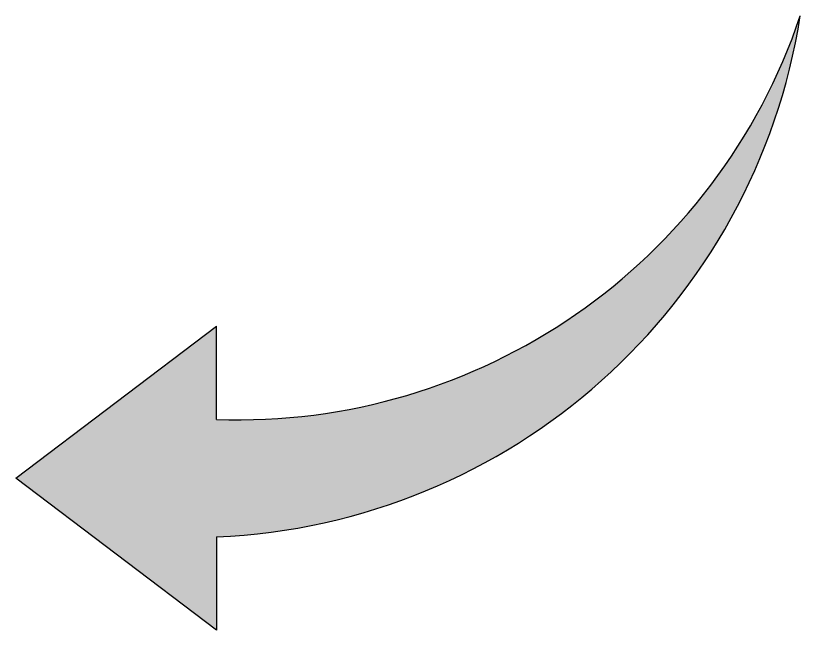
# Model space of a CAD drawing. Header units: millimetres. Extents: x 732789 to 734367, y 13383 to 14017.
# Drawn here: x 732789.2 to 732938.4, y 13750.2 to 13867.1 of the extents above; entities that cross this region are included whole.
import ezdxf

# ---------------------------------------------------------------- set-up
doc = ezdxf.new("R2010")
doc.units = ezdxf.units.MM

msp = doc.modelspace()

# ---------------------------------------------------------------- hatches: boundary and pattern name
at = {"true_color": 0x939598, "transparency": 33554643}
h = msp.add_hatch(color=252, dxfattribs=at)
h.dxf.hatch_style = 1
h.set_gradient(color1=(147, 149, 152), color2=(0, 0, 255), rotation=236)
h.paths.add_polyline_path([(732938.411, 13867.083, -0.332335), (732827.436, 13790.273), (732827.436, 13808.037), (732789.228, 13779.094), (732827.436, 13750.152), (732827.436, 13767.924, 0.3572193)])

# ---------------------------------------------------------------- linework, layer by layer
for points in [[(732827.436, 13750.152), (732789.228, 13779.094), (732827.436, 13808.037)], [(732827.436, 13790.273), (732827.436, 13808.037)], [(732827.436, 13790.273), (732827.436, 13808.037)], [(732827.436, 13767.924), (732827.436, 13750.152)], [(732827.436, 13767.924), (732827.436, 13750.152)]]:
    msp.add_lwpolyline(points)
for centre, radius, start, end in [((732822.383, 13885.259), 117.443, 272.46616, 351.097), ((732831.525, 13902.939), 112.74, 267.92171, 341.45551)]:
    msp.add_arc(centre, radius, start, end)

doc.saveas('drawing.dxf')
